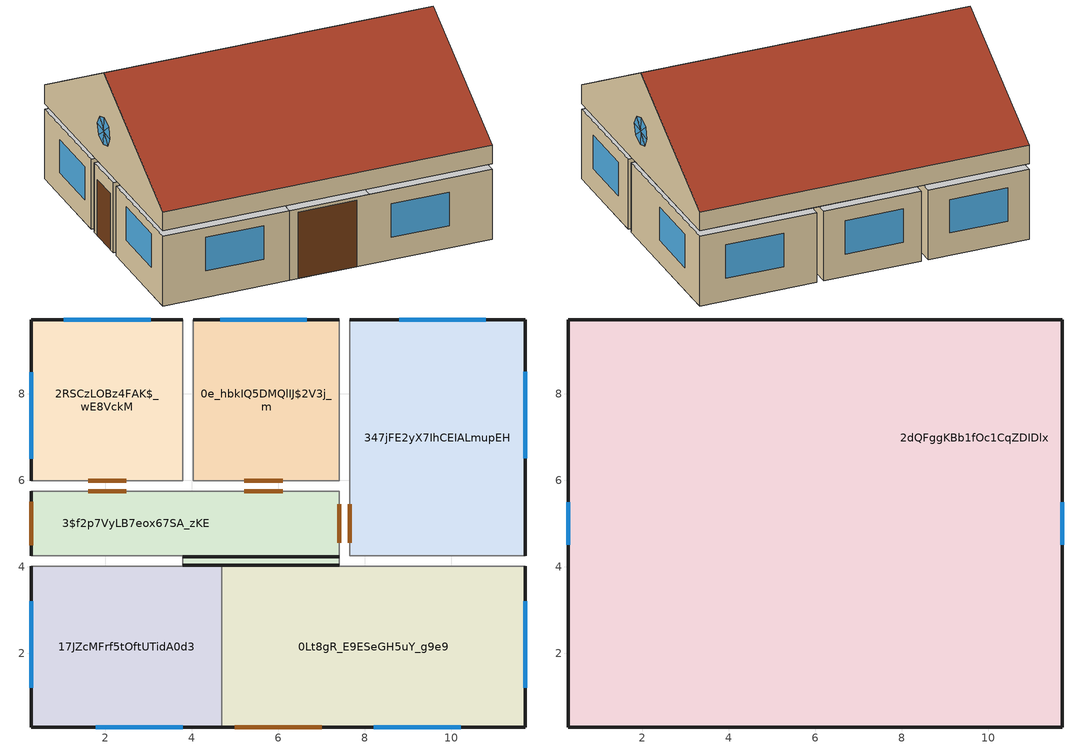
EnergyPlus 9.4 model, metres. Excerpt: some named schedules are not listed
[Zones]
0Lt8gR_E9ESeGH5uY_g9e9
 floor ground (BPS-GroundFloor_3_0.04_0.06_0.16): 11.7,4.01 11.7,0.3 4.7,0.3 4.7,4.01 z0
 wall outside (BPS-OuterWall_2_0.175_0.07): 4.7,0.3 11.7,0.3 11.7,4.01 z0:2.5
 wall to 347jFE2yX7IhCEIALmupEH (BPS-InnerWall_3_0.01_0.15_0.01): 11.7,4.01 7.65,4.01 z0:2.5
 wall to 3$f2p7VyLB7eox67SA_zKE (Air Wall): 7.41,4.01 4.7,4.01 z0:2.5
 wall to 17JZcMFrf5tOftUTidA0d3 (Air Wall): 4.7,4.01 4.7,0.3 z0:2.5
 wall adiabatic (BPS-InnerWall_3_0.01_0.15_0.01): 7.65,4.01 7.41,4.01 z0:2.5
 window (Window_WM_Glas1995_2015AluoderStahlfensterWaermeschutzverglasungzweifach_0.024): 8.21,0.3 10.21,0.3 / 11.7,1.21 11.7,3.21 z0.8:2
 door (BPS-OuterDoor_1_0.05): 5,0.3 7,0.3 z0:2.38
0e_hbkIQ5DMQlIJ$2V3j_m
 floor ground (BPS-GroundFloor_3_0.04_0.06_0.16): 7.41,9.7 7.41,5.99 4.04,5.99 4.04,9.7 z0
 wall outside (BPS-OuterWall_2_0.175_0.07): 7.41,9.7 4.04,9.7 z0:2.5
 wall to 347jFE2yX7IhCEIALmupEH (BPS-InnerWall_3_0.01_0.15_0.01): 7.41,5.99 7.41,9.7 z0:2.5
 wall to 3$f2p7VyLB7eox67SA_zKE (BPS-InnerWall_3_0.01_0.15_0.01): 4.04,5.99 7.41,5.99 z0:2.5
 wall to 2RSCzLOBz4FAK$_wE8VckM (BPS-InnerWall_3_0.01_0.15_0.01): 4.04,9.7 4.04,5.99 z0:2.5
 window (Window_WM_Glas1995_2015AluoderStahlfensterWaermeschutzverglasungzweifach_0.024): 6.66,9.7 4.66,9.7 z0.8:2
 door inside (BPS-InnerDoor_1_0.05): 5.22,5.99 6.1,5.99 z0:2.01
17JZcMFrf5tOftUTidA0d3
 floor ground (BPS-GroundFloor_3_0.04_0.06_0.16): 4.7,4.01 4.7,0.3 0.3,0.3 0.3,4.01 z0
 wall outside (BPS-OuterWall_2_0.175_0.07): 0.3,4.01 0.3,0.3 4.7,0.3 z0:2.5
 wall to 3$f2p7VyLB7eox67SA_zKE (Air Wall): 4.7,4.01 3.8,4.01 z0:2.5
 wall to 3$f2p7VyLB7eox67SA_zKE (BPS-InnerWall_3_0.01_0.15_0.01): 3.8,4.01 0.3,4.01 z0:2.5
 window (Window_WM_Glas1995_2015AluoderStahlfensterWaermeschutzverglasungzweifach_0.024): 1.79,0.3 3.79,0.3 / 0.3,3.21 0.3,1.21 z0.95:2.15
2RSCzLOBz4FAK$_wE8VckM
 floor ground (BPS-GroundFloor_3_0.04_0.06_0.16): 3.8,9.7 3.8,5.99 0.3,5.99 0.3,9.7 z0
 wall outside (BPS-OuterWall_2_0.175_0.07): 3.8,9.7 0.3,9.7 0.3,5.99 z0:2.5
 wall to 3$f2p7VyLB7eox67SA_zKE (BPS-InnerWall_3_0.01_0.15_0.01): 0.3,5.99 3.8,5.99 z0:2.5
 window (Window_WM_Glas1995_2015AluoderStahlfensterWaermeschutzverglasungzweifach_0.024): 3.05,9.7 1.05,9.7 / 0.3,8.49 0.3,6.5 z0.8:2
 door inside (BPS-InnerDoor_1_0.05): 1.61,5.99 2.49,5.99 z0:2.01
3$f2p7VyLB7eox67SA_zKE
 floor ground (BPS-GroundFloor_3_0.04_0.06_0.16): 7.41,5.75 3.8,4.25 0.3,4.25 0.3,5.75 z0; 7.41,5.75 7.41,4.01 3.8,4.01 3.8,4.25 z0
 wall outside (Project Wall): 3.8,4.23 7.41,4.23 / 7.41,4.03 3.8,4.03 z2.26:2.5
 wall outside (BPS-OuterWall_2_0.175_0.07): 0.3,5.75 0.3,4.25 z0:2.5
 wall to 347jFE2yX7IhCEIALmupEH (BPS-InnerWall_3_0.01_0.15_0.01): 7.41,4.25 7.41,5.75 z0:2.5
 wall adiabatic (BPS-InnerWall_3_0.01_0.15_0.01): 4.04,5.75 3.8,5.75 z0:2.5; 7.41,4.01,2.5 7.41,4.01,0 7.41,4.25,0 7.41,4.25,2.5 7.41,4.23,2.5 7.41,4.23,2.26 7.41,4.03,2.26 7.41,4.03,2.5; 3.8,4.25,2.5 3.8,4.25,0 3.8,4.01,0 3.8,4.01,2.5 3.8,4.03,2.5 3.8,4.03,2.26 3.8,4.23,2.26 3.8,4.23,2.5
 door inside (BPS-InnerDoor_1_0.05): 2.49,5.75 1.61,5.75 / 6.1,5.75 5.22,5.75 / 7.41,4.56 7.41,5.44 z0:2.01
 door (BPS-OuterDoor_1_0.05): 0.3,5.5 0.3,4.5 z0:2.01
 roof outside (Project Ceiling): 7.41,4.03 7.41,4.23 3.8,4.23 3.8,4.03 z2.26
347jFE2yX7IhCEIALmupEH
 floor ground (BPS-GroundFloor_3_0.04_0.06_0.16): 11.7,9.7 11.7,4.25 7.65,4.25 7.65,9.7 z0
 wall outside (BPS-OuterWall_2_0.175_0.07): 11.7,4.25 11.7,9.7 7.65,9.7 z0:2.5
 wall adiabatic (BPS-InnerWall_3_0.01_0.15_0.01): 7.65,5.99 7.65,5.75 z0:2.5
 window (Window_WM_Glas1995_2015AluoderStahlfensterWaermeschutzverglasungzweifach_0.024): 10.79,9.7 8.79,9.7 / 11.7,6.5 11.7,8.5 z0.8:2
 door inside (BPS-InnerDoor_1_0.05): 7.65,5.44 7.65,4.56 z0:2.01
2dQFggKBb1fOc1CqZDIDlx
 floor to 0Lt8gR_E9ESeGH5uY_g9e9 (BPS-InnerFloor_3_0.04_0.06_0.16): 7.44,4.01 7.44,0.3 4.7,0.3 4.7,4.01 z2.7
 floor to 347jFE2yX7IhCEIALmupEH (BPS-InnerFloor_3_0.04_0.06_0.16): 11.7,9.7 11.7,4.25 7.65,4.25 7.65,9.7 z2.7
 floor to 17JZcMFrf5tOftUTidA0d3 (BPS-InnerFloor_3_0.04_0.06_0.16): 4.7,4.01 4.7,0.3 0.3,0.3 0.3,4.01 z2.7
 floor to 2RSCzLOBz4FAK$_wE8VckM (BPS-InnerFloor_3_0.04_0.06_0.16): 3.8,9.7 3.8,5.99 0.3,5.99 0.3,9.7 z2.7
 floor to 0e_hbkIQ5DMQlIJ$2V3j_m (BPS-InnerFloor_3_0.04_0.06_0.16): 7.41,9.7 7.41,5.99 4.04,5.99 4.04,9.7 z2.7
 floor to 3$f2p7VyLB7eox67SA_zKE (BPS-InnerFloor_3_0.04_0.06_0.16): 7.41,4.03 7.41,4.01 3.8,4.01 3.8,4.03 z2.7; 7.41,5.75 3.8,4.25 0.3,4.25 0.3,5.75 z2.7; 7.41,5.75 7.41,4.23 3.8,4.23 3.8,4.25 z2.7
 floor to 0Lt8gR_E9ESeGH5uY_g9e9 (Air Wall): 11.7,4.01 11.7,0.3 7.44,0.3 7.44,4.01 z2.7
 floor ground (BPS-GroundFloor_3_0.04_0.06_0.16): 7.65,4.23 7.65,4.03 3.57,4.03 3.57,4.23 z2.7
 floor adiabatic (BPS-InnerFloor_3_0.04_0.06_0.16): 7.41,5.99 7.41,5.75 0.3,5.75 0.3,5.99 z2.7; 4.04,9.7 4.04,5.99 3.8,5.99 3.8,9.7 z2.7; 7.65,9.7 7.65,4.23 7.41,4.23 7.41,9.7 z2.7; 11.7,4.01 7.41,4.01 7.41,4.03 7.65,4.03 z2.7; 11.7,4.25 11.7,4.01 7.65,4.03 7.65,4.25 z2.7; 3.57,4.23 3.57,4.03 0.3,4.01 0.3,4.25 z2.7; 3.8,4.25 3.8,4.23 3.57,4.23 0.3,4.25 z2.7; 3.8,4.03 3.8,4.01 0.3,4.01 3.57,4.03 z2.7
 wall outside (BPS-OuterWall_2_0.175_0.07): 0.3,0.3 11.7,0.3 / 11.7,9.7 0.3,9.7 z2.7:3.37; 11.7,0.3,3.37 11.7,0.3,2.7 11.7,9.7,2.7 11.7,9.7,3.37 11.7,5,6.09; 0.3,9.7,3.37 0.3,9.7,2.7 0.3,0.3,2.7 0.3,0.3,3.37 0.3,5,6.09
 window (Window_WM_Glas1995_2015AluoderStahlfensterWaermeschutzverglasungzweifach_0.024): 0.3,5,4 0.3,4.5,3.95 0.3,4.61,4.31; 0.3,4.95,4.5 0.3,5,4 0.3,4.62,4.32; 0.3,5.31,4.39 0.3,5,4 0.3,4.95,4.5; 0.3,5.32,4.38 0.3,5.5,4.05 0.3,5,4; 0.3,5.5,4.05 0.3,5.39,3.69 0.3,5,4; 0.3,5.38,3.68 0.3,5.05,3.5 0.3,5,4; 0.3,5,4 0.3,5.05,3.5 0.3,4.69,3.61; 0.3,5,4 0.3,4.68,3.62 0.3,4.5,3.95; 11.7,5,4 11.7,5.5,3.95 11.7,5.39,4.31; 11.7,5.05,4.5 11.7,5,4 11.7,5.38,4.32; 11.7,4.69,4.39 11.7,5,4 11.7,5.05,4.5; 11.7,4.68,4.38 11.7,4.5,4.05 11.7,5,4; 11.7,4.5,4.05 11.7,4.61,3.69 11.7,5,4; 11.7,4.62,3.68 11.7,4.95,3.5 11.7,5,4; 11.7,5,4 11.7,4.95,3.5 11.7,5.31,3.61; 11.7,5,4 11.7,5.32,3.62 11.7,5.5,3.95
 roof outside (BPS-Roof_3_0.15_0.12_0.03): 0.3,5,6.09 0.3,0.3,3.37 11.7,0.3,3.37 11.7,5,6.09; 11.7,5,6.09 11.7,9.7,3.37 0.3,9.7,3.37 0.3,5,6.09
[Building]
None: North Axis=0; Terrain=Suburbs; Loads Convergence Tolerance Value=0.04; Temperature Convergence Tolerance Value=0.4; Solar Distribution=FullExterior; Maximum Number of Warmup Days=25; Minimum Number of Warmup Days=6
[SIZINGPERIOD:WEATHERFILECONDITIONTYPE] Use Weather File Daylight Saving Period=Yes; Use Weather File Rain and Snow Indicators=Yes
Name | Period Selection | Day of Week for Start Day
Summer Design Day from Weather File | SummerTypical | SummerDesignDay
Winter Design Day from Weather File | WinterTypical | WinterDesignDay
[SITE:GROUNDTEMPERATURE:BUILDINGSURFACE]
13, 13, 13, 13, 13, 13, 13, 13, 13, 13, 13, 13
[MATERIAL] Thermal Absorptance=0.9; Solar Absorptance=0.7; Visible Absorptance=0.7
Name | Roughness | Thickness | Conductivity | Density | Specific Heat
lime_plaster_0.01 | MediumRough | 0.01 | 0.7 | 1600 | 850
vertical_core_brick_700_0.15 | MediumRough | 0.15 | 0.13 | 695 | 850
cement_floating_screed_2_bottom_0.04 | MediumRough | 0.04 | 1.4 | 1990 | 1000
EPS_040_15_0.06 | MediumRough | 0.06 | 0.04 | 15 | 1500
concrete_CEM_II_BS325R_wz05_0.16 | MediumRough | 0.16 | 2.1 | 2420 | 1000
concrete_CEM_II_BS325R_wz05_0.175 | MediumRough | 0.175 | 2.1 | 2420 | 1000
EPS_040_15_0.07 | MediumRough | 0.07 | 0.04 | 15 | 1500
Door0_2015Typical_0.05 | MediumRough | 0.05 | 0.08 | 650 | 1500
concrete_CEM_II_BS325R_wz05_0.15 | MediumRough | 0.15 | 2.1 | 2420 | 1000
foam_glass_board_130_0.12 | MediumRough | 0.12 | 0.065 | 130 | 840
gravel_single_granular_0.03 | MediumRough | 0.03 | 0.814 | 1500 | 840
DefaultMaterial | Rough | 0.1 | 0.1 | 1000 | 1000
[WINDOWMATERIAL:SIMPLEGLAZINGSYSTEM]
WM_Glas1995_2015AluoderStahlfensterWaermeschutzverglasungzweifach_0.024: UFactor=1.13086; Solar Heat Gain Coefficient=0.65
[CONSTRUCTION]
BPS-InnerWall_3_0.01_0.15_0.01: lime_plaster_0.01, vertical_core_brick_700_0.15, lime_plaster_0.01
BPS-InnerFloor_3_0.04_0.06_0.16; BPS-GroundFloor_3_0.04_0.06_0.16: concrete_CEM_II_BS325R_wz05_0.16, EPS_040_15_0.06, cement_floating_screed_2_bottom_0.04
BPS-OuterWall_2_0.175_0.07: EPS_040_15_0.07, concrete_CEM_II_BS325R_wz05_0.175
BPS-OuterDoor_1_0.05; BPS-InnerDoor_1_0.05: Door0_2015Typical_0.05
Window_WM_Glas1995_2015AluoderStahlfensterWaermeschutzverglasungzweifach_0.024: WM_Glas1995_2015AluoderStahlfensterWaermeschutzverglasungzweifach_0.024
BPS-Roof_3_0.15_0.12_0.03: gravel_single_granular_0.03, foam_glass_board_130_0.12, concrete_CEM_II_BS325R_wz05_0.15
Project Wall; Project Ceiling: DefaultMaterial
[CONSTRUCTION:AIRBOUNDARY]
Air Wall: GroupedZones, GroupedZones, SimpleMixing, 0.5
[ZONE] Type=1; Multiplier=1; Ceiling Height=autocalculate; Floor Area=autocalculate; Part of Total Floor Area=Yes
Name | Volume
0Lt8gR_E9ESeGH5uY_g9e9 | 64.9714
0e_hbkIQ5DMQlIJ$2V3j_m | 31.2567
17JZcMFrf5tOftUTidA0d3 | 40.7636
2RSCzLOBz4FAK$_wE8VckM | 32.4625
2dQFggKBb1fOc1CqZDIDlx | 217.532
3$f2p7VyLB7eox67SA_zKE | 28.6552
347jFE2yX7IhCEIALmupEH | 55.1812
[PEOPLE] Number of People Calculation Method=People/Area; Fraction Radiant=0.5; Sensible Heat Fraction=autocalculate; Activity Level Schedule=Schedule Activity 70 watt; Carbon Dioxide Generation Rate=3.82e-08; Enable ASHRAE 55 Comfort Warnings=No; Mean Radiant Temperature Calculation Type=ZoneAveraged; Clothing Insulation Calculation Method=ClothingInsulationSchedule
Name | Zone or ZoneList | Number of People Schedule | People per Zone Floor Area
0Lt8gR_E9ESeGH5uY_g9e9 | 0Lt8gR_E9ESeGH5uY_g9e9 | Schedule People Living | 0.02
0e_hbkIQ5DMQlIJ$2V3j_m | 0e_hbkIQ5DMQlIJ$2V3j_m | Schedule People WC and sanitary rooms in non-residential buildings | 0
17JZcMFrf5tOftUTidA0d3 | 17JZcMFrf5tOftUTidA0d3 | Schedule People Kitchen in non-residential buildings | 0.5
2RSCzLOBz4FAK$_wE8VckM | 2RSCzLOBz4FAK$_wE8VckM | Schedule People Single office | 0.0714286
2dQFggKBb1fOc1CqZDIDlx | 2dQFggKBb1fOc1CqZDIDlx | Schedule People Living | 0.02
3$f2p7VyLB7eox67SA_zKE | 3$f2p7VyLB7eox67SA_zKE | Schedule People Traffic area | 0
347jFE2yX7IhCEIALmupEH | 347jFE2yX7IhCEIALmupEH | Schedule People Bed room | 0.1
[LIGHTS] Design Level Calculation Method=Watts/Area; Return Air Fraction=0; Fraction Radiant=0.42; Fraction Visible=0.18; Fraction Replaceable=1; EndUse Subcategory=General; Return Air Fraction Calculated from Plenum Temperature=No; Return Air Fraction Function of Plenum Temperature Coefficient 1=0; Return Air Fraction Function of Plenum Temperature Coefficient 2=0
Name | Zone or ZoneList | Schedule | Watts per Zone Floor Area
0Lt8gR_E9ESeGH5uY_g9e9 | 0Lt8gR_E9ESeGH5uY_g9e9 | Schedule Lighting Living | 10
0e_hbkIQ5DMQlIJ$2V3j_m | 0e_hbkIQ5DMQlIJ$2V3j_m | Schedule Lighting WC and sanitary rooms in non-residential buildings | 11.1
17JZcMFrf5tOftUTidA0d3 | 17JZcMFrf5tOftUTidA0d3 | Schedule Lighting Kitchen in non-residential buildings | 12.5
2RSCzLOBz4FAK$_wE8VckM | 2RSCzLOBz4FAK$_wE8VckM | Schedule Lighting Single office | 15.9
2dQFggKBb1fOc1CqZDIDlx | 2dQFggKBb1fOc1CqZDIDlx | Schedule Lighting Living | 10
3$f2p7VyLB7eox67SA_zKE | 3$f2p7VyLB7eox67SA_zKE | Schedule Lighting Traffic area | 7
347jFE2yX7IhCEIALmupEH | 347jFE2yX7IhCEIALmupEH | Schedule Lighting Bed room | 4.5
[ELECTRICEQUIPMENT] Design Level Calculation Method=Watts/Area; Fraction Latent=0; Fraction Radiant=0; Fraction Lost=0; EndUse Subcategory=General
Name | Zone or ZoneList | Schedule | Watts per Zone Floor Area
0Lt8gR_E9ESeGH5uY_g9e9 | 0Lt8gR_E9ESeGH5uY_g9e9 | Schedule Equipment Living | 2
0e_hbkIQ5DMQlIJ$2V3j_m | 0e_hbkIQ5DMQlIJ$2V3j_m | Schedule Equipment WC and sanitary rooms in non-residential buildings | 0
17JZcMFrf5tOftUTidA0d3 | 17JZcMFrf5tOftUTidA0d3 | Schedule Equipment Kitchen in non-residential buildings | 300
2RSCzLOBz4FAK$_wE8VckM | 2RSCzLOBz4FAK$_wE8VckM | Schedule Equipment Single office | 7
2dQFggKBb1fOc1CqZDIDlx | 2dQFggKBb1fOc1CqZDIDlx | Schedule Equipment Living | 2
3$f2p7VyLB7eox67SA_zKE | 3$f2p7VyLB7eox67SA_zKE | Schedule Equipment Traffic area | 0
347jFE2yX7IhCEIALmupEH | 347jFE2yX7IhCEIALmupEH | Schedule Equipment Bed room | 4
[ZONEINFILTRATION:DESIGNFLOWRATE] Schedule=Continuous; Design Flow Rate Calculation Method=AirChanges/Hour; Air Changes per Hour=0.2; Constant Term Coefficient=1; Temperature Term Coefficient=0; Velocity Term Coefficient=0; Velocity Squared Term Coefficient=0
Name | Zone or ZoneList
0Lt8gR_E9ESeGH5uY_g9e9 | 0Lt8gR_E9ESeGH5uY_g9e9
0e_hbkIQ5DMQlIJ$2V3j_m | 0e_hbkIQ5DMQlIJ$2V3j_m
17JZcMFrf5tOftUTidA0d3 | 17JZcMFrf5tOftUTidA0d3
2RSCzLOBz4FAK$_wE8VckM | 2RSCzLOBz4FAK$_wE8VckM
2dQFggKBb1fOc1CqZDIDlx | 2dQFggKBb1fOc1CqZDIDlx
3$f2p7VyLB7eox67SA_zKE | 3$f2p7VyLB7eox67SA_zKE
347jFE2yX7IhCEIALmupEH | 347jFE2yX7IhCEIALmupEH
[HVACTEMPLATE:THERMOSTAT]
Name | Heating Setpoint Schedule | Cooling Setpoint Schedule
STATS Living | Schedule Heating Living | Schedule Cooling Living
STATS WC and sanitary rooms in non-residential buildings | Schedule Heating WC and sanitary rooms in non-residential buildings | Schedule Cooling WC and sanitary rooms in non-residential buildings
STATS Kitchen in non-residential buildings | Schedule Heating Kitchen in non-residential buildings | Schedule Cooling Kitchen in non-residential buildings
STATS Single office | Schedule Heating Single office | Schedule Cooling Single office
STATS Traffic area | Schedule Heating Traffic area | Schedule Cooling Traffic area
STATS Bed room | Schedule Heating Bed room | Schedule Cooling Bed room
[HVACTEMPLATE:ZONE:IDEALLOADSAIRSYSTEM] Maximum Heating Supply Air Temperature=50; Minimum Cooling Supply Air Temperature=13; Maximum Heating Supply Air Humidity Ratio=0.0156; Minimum Cooling Supply Air Humidity Ratio=0.0077; Heating Limit=NoLimit; Cooling Limit=LimitFlowRateAndCapacity; Maximum Cooling Air Flow Rate=autosize; Maximum Total Cooling Capacity=autosize; Heating Availability Schedule=On; Cooling Availability Schedule=On; Dehumidification Control Type=ConstantSensibleHeatRatio; Cooling Sensible Heat Ratio=0.7; Dehumidification Setpoint=60; Humidification Control Type=None; Humidification Setpoint=30; Outdoor Air Method=Sum; Outdoor Air Flow Rate per Person=0.007; Outdoor Air Flow Rate per Zone Floor Area=0.0007; Outdoor Air Flow Rate per Zone=0; Demand Controlled Ventilation Type=None; Outdoor Air Economizer Type=NoEconomizer; Heat Recovery Type=Enthalpy; Sensible Heat Recovery Effectiveness=0.8; Latent Heat Recovery Effectiveness=0.7
Name | Template Thermostat
0Lt8gR_E9ESeGH5uY_g9e9; 2dQFggKBb1fOc1CqZDIDlx | STATS Living
0e_hbkIQ5DMQlIJ$2V3j_m | STATS WC and sanitary rooms in non-residential buildings
17JZcMFrf5tOftUTidA0d3 | STATS Kitchen in non-residential buildings
2RSCzLOBz4FAK$_wE8VckM | STATS Single office
3$f2p7VyLB7eox67SA_zKE | STATS Traffic area
347jFE2yX7IhCEIALmupEH | STATS Bed room
[SCHEDULE:DAY:HOURLY]
Schedule People Living: 1, 1, 1, 1, 1, 1, 0.8, 0.6, 0.4, 0.4, 0.4, 0.6, 0.8, 0.6, 0.4, 0.4, 0.6, 0.8, 0.8, 0.8, 0.8, 1, 1, 1
Schedule Equipment Living: 0.1, 0.1, 0.1, 0.1, 0.1, 0.1, 0.5, 1, 0.5, 0.5, 0.5, 1, 1, 0.5, 0.5, 0.5, 1, 1, 1, 1, 0.5, 0.5, 0.5, 0.1
Schedule Lighting Living; Schedule Lighting WC and sanitary rooms in non-residential buildings; Schedule Lighting Kitchen in non-residential buildings; Schedule Lighting Single office; Schedule Lighting Traffic area; Schedule Lighting Bed room: 0, 0, 0, 0, 0, 0, 1, 1, 1, 1, 1, 1, 1, 1, 1, 1, 1, 1, 0, 0, 0, 0, 0, 0
Schedule People WC and sanitary rooms in non-residential buildings; Schedule People Single office; Schedule People Traffic area: 0, 0, 0, 0, 0, 0, 0, 0.2, 0.4, 0.6, 0.8, 0.8, 0.4, 0.6, 0.8, 0.8, 0.4, 0.2, 0, 0, 0, 0, 0, 0
Schedule Equipment WC and sanitary rooms in non-residential buildings; Schedule Equipment Single office; Schedule Equipment Traffic area: 0.1, 0.1, 0.1, 0.1, 0.1, 0.1, 0.1, 0.2, 0.4, 0.6, 0.8, 0.8, 0.4, 0.6, 0.8, 0.8, 0.4, 0.2, 0.1, 0.1, 0.1, 0.1, 0.1, 0.1
Schedule People Kitchen in non-residential buildings: 0, 0, 0, 0, 0, 0, 0, 0.4, 0.4, 0.8, 1, 1, 0.6, 0.4, 0.2, 0.2, 0, 0, 0, 0, 0, 0, 0, 0
Schedule Equipment Kitchen in non-residential buildings: 0.1, 0.1, 0.1, 0.1, 0.1, 0.1, 0.1, 0.2, 0.2, 0.8, 1, 1, 0.6, 0.4, 0.2, 0.2, 0.1, 0.1, 0.1, 0.1, 0.1, 0.1, 0.1, 0.1
Schedule People Bed room: 1, 1, 1, 1, 1, 1, 1, 1, 1, 1, 1, 1, 1, 1, 1, 1, 1, 1, 1, 1, 1, 1, 1, 1
Schedule Equipment Bed room: 0.2, 0.2, 0.2, 0.2, 0.2, 0.2, 0.2, 0.2, 0.2, 0.2, 0.2, 0.2, 0.2, 0.2, 0.2, 0.2, 0.2, 0.2, 0.2, 0.8, 0.6, 0.4, 0.2, 0.2
[SCHEDULE:WEEK:COMPACT]
Schedule People Living: AllDays, Schedule People Living
Schedule Equipment Living: AllDays, Schedule Equipment Living
Schedule Lighting Living: AllDays, Schedule Lighting Living
Schedule People WC and sanitary rooms in non-residential buildings: AllDays, Schedule People WC and sanitary rooms in non-residential buildings
Schedule Equipment WC and sanitary rooms in non-residential buildings: AllDays, Schedule Equipment WC and sanitary rooms in non-residential buildings
Schedule Lighting WC and sanitary rooms in non-residential buildings: AllDays, Schedule Lighting WC and sanitary rooms in non-residential buildings
Schedule People Kitchen in non-residential buildings: AllDays, Schedule People Kitchen in non-residential buildings
Schedule Equipment Kitchen in non-residential buildings: AllDays, Schedule Equipment Kitchen in non-residential buildings
Schedule Lighting Kitchen in non-residential buildings: AllDays, Schedule Lighting Kitchen in non-residential buildings
Schedule People Single office: AllDays, Schedule People Single office
Schedule Equipment Single office: AllDays, Schedule Equipment Single office
Schedule Lighting Single office: AllDays, Schedule Lighting Single office
Schedule People Traffic area: AllDays, Schedule People Traffic area
Schedule Equipment Traffic area: AllDays, Schedule Equipment Traffic area
Schedule Lighting Traffic area: AllDays, Schedule Lighting Traffic area
Schedule People Bed room: AllDays, Schedule People Bed room
Schedule Equipment Bed room: AllDays, Schedule Equipment Bed room
Schedule Lighting Bed room: AllDays, Schedule Lighting Bed room
[SCHEDULE:YEAR]
Schedule People Living: Schedule People Living, 1, 1, 12, 31
Schedule Equipment Living: Schedule Equipment Living, 1, 1, 12, 31
Schedule Lighting Living: Schedule Lighting Living, 1, 1, 12, 31
Schedule People WC and sanitary rooms in non-residential buildings: Schedule People WC and sanitary rooms in non-residential buildings, 1, 1, 12, 31
Schedule Equipment WC and sanitary rooms in non-residential buildings: Schedule Equipment WC and sanitary rooms in non-residential buildings, 1, 1, 12, 31
Schedule Lighting WC and sanitary rooms in non-residential buildings: Schedule Lighting WC and sanitary rooms in non-residential buildings, 1, 1, 12, 31
Schedule People Kitchen in non-residential buildings: Schedule People Kitchen in non-residential buildings, 1, 1, 12, 31
Schedule Equipment Kitchen in non-residential buildings: Schedule Equipment Kitchen in non-residential buildings, 1, 1, 12, 31
Schedule Lighting Kitchen in non-residential buildings: Schedule Lighting Kitchen in non-residential buildings, 1, 1, 12, 31
Schedule People Single office: Schedule People Single office, 1, 1, 12, 31
Schedule Equipment Single office: Schedule Equipment Single office, 1, 1, 12, 31
Schedule Lighting Single office: Schedule Lighting Single office, 1, 1, 12, 31
Schedule People Traffic area: Schedule People Traffic area, 1, 1, 12, 31
Schedule Equipment Traffic area: Schedule Equipment Traffic area, 1, 1, 12, 31
Schedule Lighting Traffic area: Schedule Lighting Traffic area, 1, 1, 12, 31
Schedule People Bed room: Schedule People Bed room, 1, 1, 12, 31
Schedule Equipment Bed room: Schedule Equipment Bed room, 1, 1, 12, 31
Schedule Lighting Bed room: Schedule Lighting Bed room, 1, 1, 12, 31
[Schedule:Compact]
Continuous: Through: 12/31, For: AllDays, Until: 24:00, 1
[SCHEDULE:COMPACT]
Schedule Activity 70 watt: Through: 12/31, For: Alldays, Until: 24:00, 70
